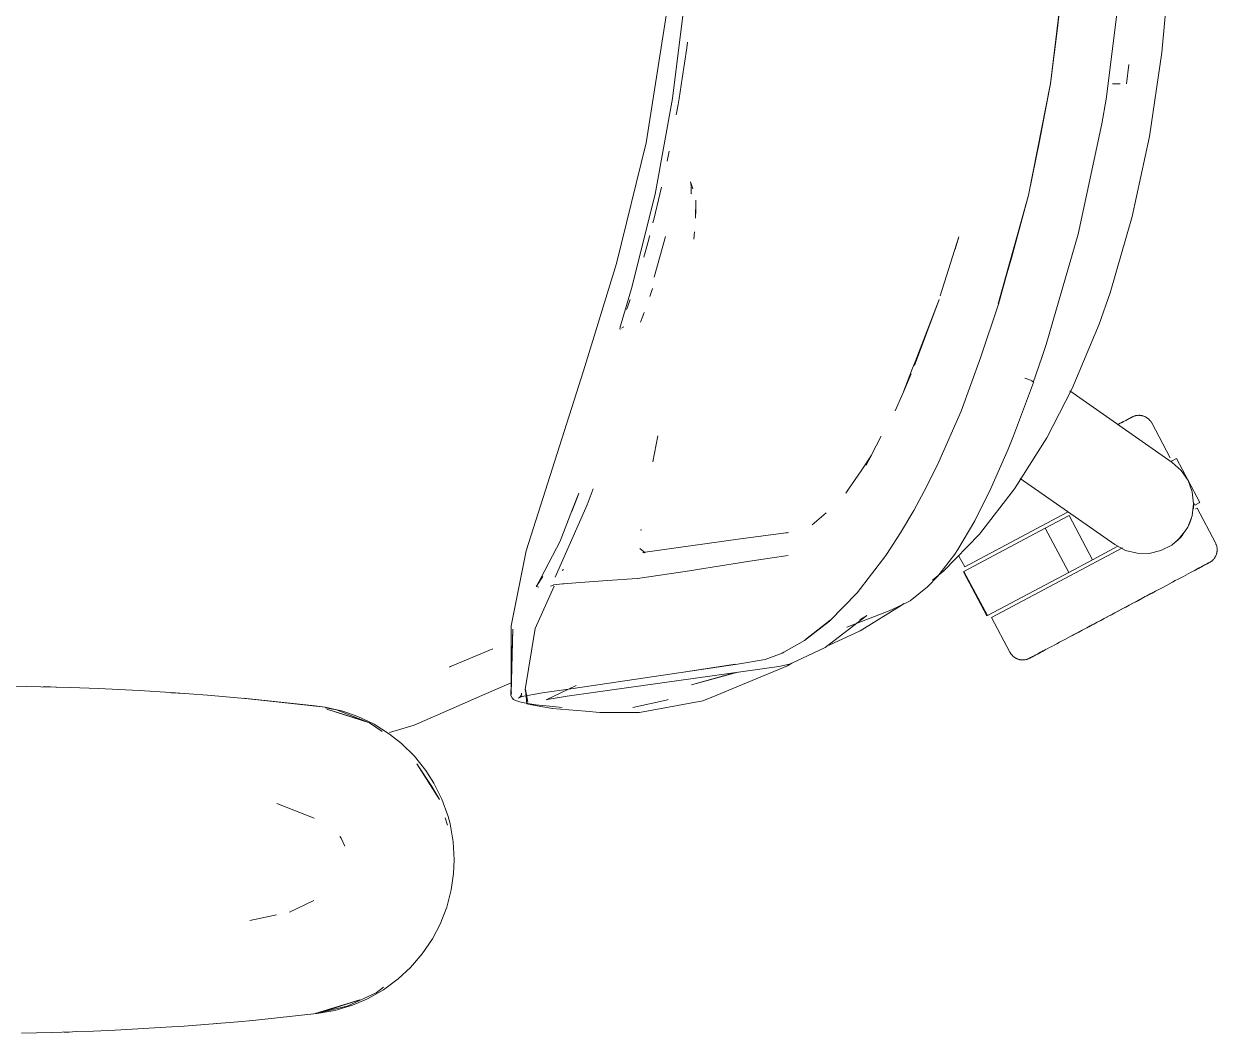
# Model space of a CAD drawing. Header units: millimetres. Extents: x 155927 to 326028, y -36033 to 97293.
# Drawn here: x 196775.2 to 197108.5, y 10803.9 to 11085.6 of the extents above; entities that cross this region are included whole.
import ezdxf

# ---------------------------------------------------------------- set-up
doc = ezdxf.new("R2010")
doc.units = ezdxf.units.MM
doc.header["$MEASUREMENT"] = 0
doc.layers.add('G-IMPT', color=8, linetype='CONTINUOUS', lineweight=9)
doc.layers.add('I-FURN', color=8, linetype='CONTINUOUS', lineweight=9)

msp = doc.modelspace()

# ---------------------------------------------------------------- linework, layer by layer
at = {"layer": 'G-IMPT'}
for p, q in [((197093.06, 11077.6), (197095.32, 11103.17)), ((197065.76, 11100.54), (197061.97, 11068.98)), ((197065.79, 11100.5), (197061.97, 11068.9)), ((197065.76, 11100.54), (197063.91, 11084.46)), ((197081.32, 11094.8), (197077.5, 11064.63)), ((196949.01, 11052.41), (196955, 11090.33)), ((196956.4, 11064.76), (196959.7, 11091.68)), ((197061.97, 11068.98), (197063.91, 11084.46)), ((196960.32, 11078.91), (196960.5, 11080.57)), ((196959.03, 11070.39), (196960.32, 11078.91)), ((197089.56, 11054.18), (197093.06, 11077.6)), ((197083.15, 11068.9), (197083.8, 11074.31)), ((196959.03, 11070.39), (196958.17, 11064.77)), ((197055.8, 11037.85), (197061.97, 11068.98)), ((197055.8, 11037.85), (197061.97, 11068.9)), ((197061.97, 11068.98), (197058.87, 11052.88)), ((197079.3, 11068.94), (197081.39, 11068.87)), ((197081.39, 11068.87), (197081.28, 11068.87)), ((196951.47, 11038.09), (196956.4, 11064.76)), ((196957.37, 11060.24), (196957.93, 11063.14)), ((196958.17, 11064.77), (196957.93, 11063.14)), ((197077.5, 11064.63), (197076.32, 11057.71)), ((197069.65, 11026.92), (197076.32, 11057.71)), ((197084.75, 11031.82), (197089.56, 11054.18)), ((196949.01, 11052.41), (196940.7, 11018.73)), ((196955.45, 11050.13), (196954.91, 11047.32)), ((197055.8, 11037.85), (197058.87, 11052.88)), ((196953.25, 11040.09), (196952.79, 11038.11)), ((196961.58, 11040.45), (196961.36, 11041.5)), ((196961.36, 11041.5), (196962.05, 11039.55)), ((196961.58, 11040.27), (196961.61, 11038.15)), ((196951.47, 11038.09), (196944.92, 11011.78)), ((196951.24, 11031.36), (196952.79, 11038.11)), ((196961.62, 11038.29), (196961.61, 11038.15)), ((197055.8, 11037.85), (197047.37, 11007.45)), ((197055.8, 11037.85), (197047.41, 11007.36)), ((197051.14, 11020.61), (197055.8, 11037.85)), ((196962.9, 11036.44), (196962.81, 11031.39)), ((196962.81, 11031.39), (196962.89, 11033.66)), ((196962.9, 11036.44), (196962.89, 11033.66)), ((196951.24, 11031.36), (196950.9, 11030.06)), ((197078.58, 11010.58), (197084.75, 11031.82)), ((196949.94, 11026.34), (196949.99, 11026.52)), ((196962.5, 11027.59), (196962.28, 11025.5)), ((197069.65, 11026.92), (197060.71, 10996.09)), ((196949.62, 11025.2), (196948.51, 11021.2)), ((196949.62, 11025.2), (196949.94, 11026.34)), ((196951.21, 11014.88), (196954.41, 11026.32)), ((197036.35, 11026.17), (197031.09, 11009.68)), ((197036.35, 11026.17), (197035.27, 11022.73)), ((196948.51, 11021.2), (196948.3, 11020.51)), ((197051.14, 11020.61), (197047.37, 11007.45)), ((196931.51, 10988.75), (196940.7, 11018.73)), ((196944.92, 11011.78), (196941.85, 11001.35)), ((196950.77, 11011.79), (196950.04, 11009.57)), ((197078.58, 11010.58), (197075.5, 11001.84)), ((196943.76, 11006.58), (196943.52, 11005.92)), ((196943.76, 11006.58), (196944.51, 11008.68)), ((197030.81, 11008.7), (197024, 10990.29)), ((197030.81, 11008.7), (197024.1, 10991.25)), ((197047.41, 11007.36), (197042.4, 10992.44)), ((196948.05, 11004.02), (196947.44, 11002.37)), ((196948.05, 11004.02), (196948.42, 11005.04)), ((196941.66, 11000.55), (196941.71, 11000.78)), ((196941.74, 11000.32), (196941.66, 11000.55)), ((196941.71, 11000.78), (196941.78, 11001.08)), ((196941.78, 11001.08), (196941.85, 11001.35)), ((196942.75, 11001.09), (196942.13, 11000.71)), ((196942.75, 11001.09), (196942.53, 11000.95)), ((197075.5, 11001.84), (197067.98, 10983.87)), ((197060.71, 10996.09), (197059.52, 10992.48)), ((197024.1, 10991.25), (197023.44, 10989.52)), ((197036.95, 10977.56), (197042.4, 10992.44)), ((197057.11, 10985.55), (197059.52, 10992.48)), ((196931.51, 10988.75), (196915.52, 10938.51)), ((197020.71, 10982.44), (197023.44, 10989.52)), ((197020.71, 10982.44), (197023.02, 10987.89)), ((197055.88, 10986.34), (197054.82, 10986.76)), ((197054.82, 10986.76), (197055.42, 10986.53)), ((197055.88, 10986.34), (197055.42, 10986.53)), ((197051.57, 10970.59), (197057.15, 10985.55)), ((197055.88, 10986.34), (197056.52, 10986.06)), ((197055.88, 10986.34), (197056.71, 10985.95)), ((197056.52, 10986.06), (197056.71, 10985.95)), ((197057.11, 10985.68), (197056.71, 10985.95)), ((197056.71, 10985.95), (197057.1, 10985.73)), ((197057.11, 10985.68), (197057.1, 10985.73)), ((197057.15, 10985.55), (197057.11, 10985.68)), ((197057.11, 10985.68), (197057.11, 10985.55)), ((197060.89, 10970.09), (197067.98, 10983.87)), ((197018.52, 10977.59), (197020.71, 10982.44)), ((197036.95, 10977.56), (197030.77, 10963.33)), ((196952.23, 10970.64), (196950.82, 10963.39)), ((197014.64, 10970.53), (197010.46, 10962.44)), ((197050.09, 10966.91), (197051.57, 10970.59)), ((197051.92, 10955.8), (197060.89, 10970.09)), ((197045.32, 10955.95), (197050.09, 10966.91)), ((197011.96, 10965.22), (197009.4, 10961.46)), ((197011.96, 10965.22), (197010.46, 10962.44)), ((197027.38, 10956.61), (197030.77, 10963.33)), ((197009.01, 10960.88), (197005.52, 10955.75)), ((197009.4, 10961.46), (197009.01, 10960.88)), ((197027.38, 10956.61), (197023.81, 10949.82)), ((196928.2, 10949.7), (196930.22, 10954.6)), ((196930.22, 10954.6), (196928.2, 10949.49)), ((196928.2, 10949.49), (196929.99, 10954.02)), ((196934.2, 10955.8), (196932.5, 10951.33)), ((197005.52, 10955.75), (197004.77, 10954.65)), ((197045.32, 10955.95), (197040.8, 10946.9)), ((197045.1, 10955.51), (197040.8, 10946.9)), ((197045.32, 10955.95), (197041.1, 10947.5)), ((197051.92, 10955.8), (197042.11, 10943.19)), ((197045.1, 10955.51), (197045.32, 10955.95)), ((196932.5, 10951.33), (196923.58, 10931.18)), ((197020.04, 10943.59), (197023.81, 10949.82)), ((196924.95, 10941.23), (196928.2, 10949.7)), ((196999.24, 10949.12), (196995.34, 10945.78)), ((197040.8, 10946.9), (197036.06, 10938.9)), ((197040.8, 10946.9), (197041.1, 10947.5)), ((196947.55, 10944.17), (196947.6, 10944.51)), ((196975.39, 10941.84), (196988.74, 10943.62)), ((196988.74, 10943.62), (196988.27, 10943.47)), ((197020.04, 10943.59), (197016.16, 10937.49)), ((197032.15, 10932.9), (197042.11, 10943.19)), ((196924.95, 10941.23), (196919.67, 10931.12)), ((196975.39, 10941.84), (196948.06, 10938.1)), ((196915.52, 10938.51), (196911.33, 10917.56)), ((196947.2, 10939.22), (196948.76, 10937.98)), ((196948.06, 10938.1), (196948.32, 10938.06)), ((196948.55, 10938.01), (196948.32, 10938.06)), ((196983.58, 10936.48), (196976.74, 10935.42)), ((196983.58, 10936.48), (196988.65, 10937.23)), ((197007.97, 10926.8), (197015.99, 10937.23)), ((197015.99, 10937.23), (197016.16, 10937.49)), ((197030.48, 10931.48), (197035.2, 10937.61)), ((197035.2, 10937.61), (197036.06, 10938.9)), ((196925.95, 10933.34), (196925.52, 10933.07)), ((196961.76, 10933.05), (196963.31, 10933.29)), ((196963.31, 10933.29), (196975.08, 10935.16)), ((196976.74, 10935.42), (196975.08, 10935.16)), ((196918.32, 10928.66), (196920.16, 10931.37)), ((196918.32, 10928.66), (196919.67, 10931.12)), ((196929.37, 10929.58), (196938.22, 10930.21)), ((196946.46, 10930.83), (196938.22, 10930.21)), ((196946.54, 10930.84), (196946.46, 10930.83)), ((196946.54, 10930.84), (196961.76, 10933.05)), ((197030.48, 10931.48), (197027.59, 10928.46)), ((197028.98, 10930.3), (197032.15, 10932.9)), ((196917.96, 10916.85), (196923.33, 10928.69)), ((196918.32, 10928.66), (196918.29, 10928.83)), ((196918.35, 10928.53), (196918.32, 10928.66)), ((196919.03, 10928.39), (196918.35, 10928.53)), ((196922.3, 10928.7), (196923.07, 10928.97)), ((196923.13, 10929), (196923.07, 10928.97)), ((196925.6, 10929.28), (196923.13, 10929)), ((196925.6, 10929.28), (196925.97, 10929.32)), ((196929.37, 10929.58), (196925.97, 10929.32)), ((197000.24, 10918.9), (197007.97, 10926.8)), ((197022.73, 10924.59), (197027.59, 10928.46)), ((197020.23, 10923.29), (197008.78, 10916.16)), ((197021.59, 10923.98), (197019.15, 10922.81)), ((197020.23, 10923.29), (197021, 10923.79)), ((197021.59, 10923.98), (197022.73, 10924.59)), ((197010.67, 10920.46), (196999.02, 10911.54)), ((197005.02, 10917.22), (197016.92, 10921.73)), ((197010.67, 10920.46), (197008.72, 10919.34)), ((197019.15, 10922.81), (197016.92, 10921.73)), ((196911.77, 10916.67), (196911.18, 10898.22)), ((196911.33, 10917.56), (196911.28, 10898.69)), ((196911.77, 10916.67), (196911.28, 10898.69)), ((196917.96, 10916.85), (196915.24, 10899.81)), ((197000.24, 10918.9), (196993.27, 10913.48)), ((196993.5, 10913.81), (197000.44, 10919.2)), ((197000.44, 10919.2), (196996.87, 10916.39)), ((196993.27, 10913.48), (196987.44, 10910.19)), ((196993.5, 10913.81), (196996.87, 10916.39)), ((197008.78, 10916.16), (197000.16, 10912.18)), ((196906.18, 10911.12), (196894.33, 10906.2)), ((196987.01, 10909.98), (196982.22, 10908.22)), ((196987.01, 10909.98), (196987.44, 10910.19)), ((196999.02, 10911.54), (196992.45, 10908.48)), ((196958.78, 10904.53), (196973.97, 10906.86)), ((196959.39, 10904.63), (196974.55, 10906.92)), ((196959.39, 10904.63), (196973.97, 10906.86)), ((196982.22, 10908.22), (196974.55, 10906.92)), ((196986.09, 10906.26), (196989.08, 10906.91)), ((196989.69, 10907.19), (196988.52, 10906.42)), ((196992.45, 10908.48), (196989.08, 10906.91)), ((196894.06, 10906.09), (196894.33, 10906.2)), ((196958.78, 10904.53), (196927.91, 10899.98)), ((196938.87, 10899.59), (196986.09, 10906.26)), ((196961.67, 10901.13), (196974.62, 10904.64)), ((196961.67, 10901.13), (196973.56, 10904.49)), ((196988.52, 10906.42), (196972.07, 10899.63)), ((196775.85, 10900.65), (196770.37, 10900.72)), ((196775.85, 10900.65), (196788.15, 10900.36)), ((196782.62, 10900.51), (196780.54, 10900.51)), ((196784.28, 10900.44), (196782.62, 10900.51)), ((196796.03, 10900.06), (196788.15, 10900.36)), ((196796.03, 10900.06), (196807.34, 10899.52)), ((196903.12, 10898.09), (196911.29, 10901.66)), ((196915.93, 10896.23), (196915.24, 10899.81)), ((196927.91, 10899.98), (196920.06, 10898.86)), ((196929.46, 10900.96), (196921.03, 10896.96)), ((196816.21, 10898.96), (196807.34, 10899.52)), ((196816.21, 10898.96), (196826.5, 10898.23)), ((196818.25, 10898.83), (196816.35, 10898.92)), ((196818.25, 10898.83), (196819.67, 10898.69)), ((196837.89, 10897.25), (196826.5, 10898.23)), ((196859.33, 10894.9), (196836.38, 10897.35)), ((196836.38, 10897.35), (196856.51, 10895.23)), ((196859.33, 10894.9), (196837.89, 10897.25)), ((196895.29, 10894.67), (196903.12, 10898.09)), ((196911.16, 10898.11), (196911.35, 10898.97)), ((196911.16, 10898.11), (196911.55, 10897.53)), ((196911.18, 10898.22), (196911.28, 10898.69)), ((196911.28, 10898.69), (196911.32, 10898.86)), ((196911.35, 10898.97), (196911.32, 10898.86)), ((196911.92, 10897.04), (196911.55, 10897.53)), ((196911.92, 10897.04), (196912.46, 10896.72)), ((196914.32, 10896.17), (196912.46, 10896.72)), ((196914.41, 10897.92), (196913.31, 10897.37)), ((196913.81, 10897.76), (196913.31, 10897.37)), ((196913.79, 10897.76), (196920.06, 10898.86)), ((196914.41, 10897.92), (196913.79, 10897.76)), ((196914.14, 10898.3), (196913.81, 10897.76)), ((196914.14, 10898.3), (196914.21, 10898.8)), ((196915.93, 10896.23), (196915.3, 10899.77)), ((196915.3, 10899.77), (196915.69, 10895.82)), ((196921.03, 10896.96), (196921.89, 10897.1)), ((196921.89, 10897.1), (196926.91, 10897.93)), ((196926.91, 10897.93), (196928.21, 10898.15)), ((196938.87, 10899.59), (196928.21, 10898.15)), ((196945.29, 10894.81), (196954.6, 10896.86)), ((196947.15, 10893.4), (196964.85, 10896.64)), ((196954.6, 10896.86), (196955.17, 10897.01)), ((196964.85, 10896.64), (196968.71, 10898.23)), ((196972.07, 10899.63), (196968.71, 10898.23)), ((196859.33, 10894.9), (196856.51, 10895.23)), ((196859.33, 10894.9), (196864.29, 10893.74)), ((196859.41, 10894.68), (196862.46, 10894.1)), ((196871.68, 10890.49), (196859.83, 10894.31)), ((196868.97, 10891.4), (196859.83, 10894.31)), ((196862.46, 10894.1), (196871.68, 10890.49)), ((196868.42, 10892.29), (196864.29, 10893.74)), ((196884.17, 10889.81), (196895.29, 10894.67)), ((196917.6, 10895.63), (196914.32, 10896.17)), ((196918.02, 10895.37), (196915.69, 10895.82)), ((196917.6, 10895.63), (196918.22, 10895.56)), ((196918.02, 10895.37), (196922.27, 10894.56)), ((196922.9, 10895.04), (196918.22, 10895.56)), ((196922.74, 10894.52), (196922.27, 10894.56)), ((196932.06, 10893.72), (196922.74, 10894.52)), ((196922.9, 10895.04), (196925.49, 10894.83)), ((196932.06, 10893.72), (196936.02, 10893.37)), ((196936.02, 10893.37), (196940.19, 10893.38)), ((196947.15, 10893.4), (196940.19, 10893.38)), ((196873, 10890.1), (196868.42, 10892.29)), ((196871.68, 10890.49), (196868.97, 10891.4)), ((196871.68, 10890.49), (196875.26, 10888.07)), ((196873, 10890.1), (196877.33, 10887.37)), ((196884.17, 10889.81), (196877.33, 10887.84)), ((196880.64, 10884.75), (196877.33, 10887.37)), ((196884.24, 10881.2), (196880.64, 10884.75)), ((196884.24, 10881.2), (196887.43, 10877.22)), ((196891.29, 10869.07), (196884.97, 10879.02)), ((196889.13, 10872.75), (196884.97, 10879.02)), ((196889.7, 10873.68), (196887.43, 10877.22)), ((196891.94, 10869.17), (196889.7, 10873.68)), ((196891.29, 10869.07), (196889.13, 10872.75)), ((196845.81, 10868), (196856.24, 10863.85)), ((196891.94, 10869.17), (196893.65, 10864.39)), ((196892.85, 10863.96), (196893.47, 10861.93)), ((196894.21, 10862.27), (196893.65, 10864.39)), ((196895.09, 10857.32), (196894.21, 10862.27)), ((196863.76, 10858.33), (196863.46, 10858.78)), ((196864.78, 10856.1), (196863.76, 10858.33)), ((196895.39, 10852.28), (196895.09, 10857.32)), ((196895.39, 10852.28), (196895.22, 10848.43)), ((196894.57, 10843.92), (196895.22, 10848.43)), ((196894.57, 10843.92), (196893.31, 10839.05)), ((196856.14, 10840.9), (196849.36, 10837.63)), ((196838.31, 10835.29), (196845.75, 10836.87)), ((196849.64, 10837.71), (196849.36, 10837.63)), ((196891.48, 10834.34), (196893.31, 10839.05)), ((196889.29, 10830.17), (196891.48, 10834.34)), ((196889.29, 10830.17), (196886.46, 10826.01)), ((196886.46, 10826.01), (196883.13, 10822.17)), ((196879.7, 10819.01), (196883.13, 10822.17)), ((196875.65, 10816.7), (196873.55, 10815.11)), ((196879.7, 10819.01), (196875.61, 10816.01)), ((196856.51, 10809.33), (196868.97, 10813.16)), ((196868.97, 10813.16), (196859.83, 10810.24)), ((196865.48, 10811.37), (196873.55, 10815.11)), ((196871.17, 10813.5), (196866.93, 10811.69)), ((196871.17, 10813.5), (196875.61, 10816.01)), ((196856.51, 10809.33), (196859.83, 10810.24)), ((196857.03, 10809.33), (196862.07, 10810.22)), ((196865.48, 10811.37), (196857.08, 10809.45)), ((196866.93, 10811.69), (196862.07, 10810.22)), ((196819.91, 10805.83), (196834.97, 10807.07)), ((196828.1, 10806.48), (196829.77, 10806.65)), ((196834.97, 10807.07), (196839.1, 10807.42)), ((196839.1, 10807.42), (196857.03, 10809.33)), ((196774.49, 10803.88), (196782.9, 10804.05)), ((196794.66, 10804.44), (196782.9, 10804.05)), ((196787.84, 10804.19), (196786.34, 10804.17)), ((196789.78, 10804.3), (196787.84, 10804.19)), ((196794.66, 10804.44), (196800.69, 10804.69)), ((196814.83, 10805.5), (196800.69, 10804.69)), ((196819.91, 10805.83), (196814.83, 10805.5))]:
    msp.add_line(p, q, dxfattribs=at)
at = {"layer": 'I-FURN'}
for p, q in [((197067.36, 10983.19), (197095.95, 10963.17)), ((197080.63, 10973.69), (197081.16, 10973.97)), ((197081.44, 10974.12), (197080.92, 10973.84)), ((197081.16, 10973.97), (197081.66, 10974.24)), ((197081.92, 10974.38), (197081.44, 10974.12)), ((197081.66, 10974.24), (197082.13, 10974.49)), ((197082.36, 10974.61), (197081.92, 10974.38)), ((197082.13, 10974.49), (197082.56, 10974.72)), ((197082.77, 10974.83), (197082.36, 10974.61)), ((197082.56, 10974.72), (197082.95, 10974.92)), ((197083.15, 10975.03), (197082.77, 10974.83)), ((197082.95, 10974.92), (197083.31, 10975.11)), ((197083.48, 10975.21), (197083.15, 10975.03)), ((197083.31, 10975.11), (197083.62, 10975.28)), ((197083.78, 10975.37), (197083.48, 10975.21)), ((197083.62, 10975.28), (197083.9, 10975.43)), ((197084.04, 10975.5), (197083.78, 10975.37)), ((197083.9, 10975.43), (197084.14, 10975.56)), ((197084.26, 10975.62), (197084.04, 10975.5)), ((197084.14, 10975.56), (197084.34, 10975.67)), ((197084.44, 10975.72), (197084.26, 10975.62)), ((197084.34, 10975.67), (197084.51, 10975.75)), ((197084.58, 10975.79), (197084.44, 10975.72)), ((197084.51, 10975.75), (197084.63, 10975.82)), ((197084.68, 10975.84), (197084.58, 10975.79)), ((197084.63, 10975.82), (197084.71, 10975.86)), ((197084.74, 10975.88), (197084.68, 10975.84)), ((197084.71, 10975.86), (197084.75, 10975.88)), ((197084.76, 10975.89), (197084.74, 10975.88)), ((197084.75, 10975.88), (197084.76, 10975.89)), ((197084.76, 10975.89), (197084.9, 10975.96)), ((197084.9, 10975.96), (197085.05, 10976.03)), ((197085.05, 10976.03), (197085.2, 10976.09)), ((197085.2, 10976.09), (197085.35, 10976.14)), ((197085.35, 10976.14), (197085.5, 10976.19)), ((197085.5, 10976.19), (197085.66, 10976.23)), ((197085.66, 10976.23), (197085.82, 10976.27)), ((197085.82, 10976.27), (197085.97, 10976.3)), ((197085.97, 10976.3), (197086.13, 10976.32)), ((197086.13, 10976.32), (197086.29, 10976.34)), ((197086.29, 10976.34), (197086.45, 10976.35)), ((197086.45, 10976.35), (197086.62, 10976.36)), ((197086.62, 10976.36), (197086.78, 10976.36)), ((197086.78, 10976.36), (197086.94, 10976.35)), ((197086.94, 10976.35), (197087.1, 10976.33)), ((197087.1, 10976.33), (197087.26, 10976.31)), ((197087.26, 10976.31), (197087.42, 10976.28)), ((197087.42, 10976.28), (197087.57, 10976.25)), ((197087.57, 10976.25), (197087.73, 10976.21)), ((197087.73, 10976.21), (197087.88, 10976.16)), ((197087.88, 10976.16), (197088.04, 10976.11)), ((197088.04, 10976.11), (197088.19, 10976.05)), ((197088.19, 10976.05), (197088.34, 10975.99)), ((197088.34, 10975.99), (197088.48, 10975.92)), ((197088.48, 10975.92), (197088.62, 10975.84)), ((197088.62, 10975.84), (197088.76, 10975.76)), ((197088.76, 10975.76), (197088.9, 10975.67)), ((197088.9, 10975.67), (197089.03, 10975.58)), ((197089.03, 10975.58), (197089.16, 10975.48)), ((197089.16, 10975.48), (197089.28, 10975.38)), ((197089.28, 10975.38), (197089.4, 10975.27)), ((197089.4, 10975.27), (197089.52, 10975.16)), ((197089.52, 10975.16), (197089.63, 10975.04)), ((197089.63, 10975.04), (197089.73, 10974.92)), ((197089.73, 10974.92), (197089.84, 10974.8)), ((197089.84, 10974.8), (197089.93, 10974.67)), ((197089.93, 10974.67), (197090.02, 10974.53)), ((197090.02, 10974.53), (197090.11, 10974.4)), ((197090.11, 10974.4), (197090.19, 10974.26)), ((197090.19, 10974.26), (197090.21, 10974.22)), ((197095.36, 10964.53), (197090.21, 10974.22)), ((197095.71, 10963.59), (197097.11, 10964.33)), ((197095.8, 10963.64), (197095.71, 10963.59)), ((197095.95, 10963.17), (197098.46, 10960.92)), ((197103.68, 10951.97), (197097.11, 10964.33)), ((197098.46, 10960.92), (197100.36, 10958.13)), ((197079.9, 10940.25), (197053.47, 10958.75)), ((197100.36, 10958.13), (197101.53, 10954.97)), ((197101.53, 10954.97), (197101.92, 10951.62)), ((197101.92, 10951.62), (197101.49, 10948.27)), ((197101.89, 10951.98), (197102.29, 10951.23)), ((197103.68, 10951.97), (197102.29, 10951.23)), ((197102.29, 10951.23), (197102.37, 10951.27)), ((197102.49, 10950.21), (197102.87, 10950.41)), ((197108.02, 10940.72), (197102.87, 10950.41)), ((197037.97, 10934.02), (197066.66, 10949.28)), ((197060.49, 10944.86), (197067.13, 10948.39)), ((197073.71, 10936.03), (197067.13, 10948.39)), ((197101.49, 10948.27), (197100.27, 10945.12)), ((197037.78, 10932.79), (197060.49, 10944.86)), ((197067.06, 10932.5), (197060.49, 10944.86)), ((197097.5, 10941.5), (197099.79, 10944.28)), ((197100.27, 10945.12), (197098.34, 10942.36)), ((197080.76, 10939.79), (197073.71, 10936.03)), ((197082.87, 10938.66), (197079.9, 10940.25)), ((197095.8, 10940.14), (197092.8, 10938.59)), ((197098.34, 10942.36), (197095.8, 10940.14)), ((197096.08, 10940.34), (197097.5, 10941.5)), ((197108.02, 10940.72), (197108.09, 10940.58)), ((197108.09, 10940.58), (197108.16, 10940.43)), ((197108.16, 10940.43), (197108.22, 10940.28)), ((197108.22, 10940.28), (197108.28, 10940.13)), ((197108.28, 10940.13), (197108.33, 10939.98)), ((197108.33, 10939.98), (197108.37, 10939.82)), ((197108.37, 10939.82), (197108.4, 10939.66)), ((197036.37, 10937.02), (197037.97, 10934.02)), ((197045.48, 10919.89), (197082.08, 10939.36)), ((197086.14, 10937.83), (197082.87, 10938.66)), ((197089.52, 10937.81), (197086.14, 10937.83)), ((197092.8, 10938.59), (197089.52, 10937.81)), ((197107.72, 10936.45), (197107.62, 10936.32)), ((197107.81, 10936.58), (197107.72, 10936.45)), ((197107.89, 10936.72), (197107.81, 10936.58)), ((197107.98, 10936.86), (197107.89, 10936.72)), ((197108.05, 10937), (197107.98, 10936.86)), ((197108.12, 10937.14), (197108.05, 10937)), ((197108.19, 10937.29), (197108.12, 10937.14)), ((197108.25, 10937.44), (197108.19, 10937.29)), ((197108.3, 10937.59), (197108.25, 10937.44)), ((197108.34, 10937.75), (197108.3, 10937.59)), ((197108.38, 10937.91), (197108.34, 10937.75)), ((197108.42, 10938.06), (197108.38, 10937.91)), ((197108.4, 10939.66), (197108.43, 10939.51)), ((197108.45, 10938.22), (197108.42, 10938.06)), ((197108.43, 10939.51), (197108.46, 10939.35)), ((197108.47, 10938.38), (197108.45, 10938.22)), ((197108.46, 10939.35), (197108.48, 10939.19)), ((197108.48, 10938.54), (197108.47, 10938.38)), ((197108.48, 10939.19), (197108.49, 10939.03)), ((197108.49, 10938.7), (197108.48, 10938.54)), ((197108.49, 10939.03), (197108.49, 10938.86)), ((197108.49, 10938.86), (197108.49, 10938.7)), ((197073.71, 10936.03), (197067.06, 10932.5)), ((197102.51, 10933.23), (197101.96, 10932.94)), ((197102.22, 10933.07), (197102.76, 10933.36)), ((197103.03, 10933.5), (197102.51, 10933.23)), ((197102.76, 10933.36), (197103.26, 10933.62)), ((197103.51, 10933.76), (197103.03, 10933.5)), ((197103.26, 10933.62), (197103.72, 10933.87)), ((197103.96, 10934), (197103.51, 10933.76)), ((197103.72, 10933.87), (197104.15, 10934.1)), ((197104.37, 10934.22), (197103.96, 10934)), ((197104.15, 10934.1), (197104.55, 10934.31)), ((197104.74, 10934.41), (197104.37, 10934.22)), ((197104.55, 10934.31), (197104.9, 10934.5)), ((197105.08, 10934.59), (197104.74, 10934.41)), ((197104.9, 10934.5), (197105.22, 10934.67)), ((197105.37, 10934.75), (197105.08, 10934.59)), ((197105.22, 10934.67), (197105.5, 10934.82)), ((197105.63, 10934.89), (197105.37, 10934.75)), ((197105.5, 10934.82), (197105.74, 10934.94)), ((197105.85, 10935), (197105.63, 10934.89)), ((197105.74, 10934.94), (197105.94, 10935.05)), ((197106.03, 10935.1), (197105.85, 10935)), ((197105.94, 10935.05), (197106.1, 10935.14)), ((197106.17, 10935.17), (197106.03, 10935.1)), ((197106.1, 10935.14), (197106.22, 10935.2)), ((197106.27, 10935.23), (197106.17, 10935.17)), ((197106.22, 10935.2), (197106.31, 10935.25)), ((197106.33, 10935.26), (197106.27, 10935.23)), ((197106.31, 10935.25), (197106.35, 10935.27)), ((197106.35, 10935.27), (197106.33, 10935.26)), ((197106.39, 10935.29), (197106.35, 10935.27)), ((197106.35, 10935.27), (197106.35, 10935.27)), ((197106.53, 10935.37), (197106.39, 10935.29)), ((197106.67, 10935.46), (197106.53, 10935.37)), ((197106.8, 10935.55), (197106.67, 10935.46)), ((197106.93, 10935.64), (197106.8, 10935.55)), ((197107.06, 10935.75), (197106.93, 10935.64)), ((197107.18, 10935.85), (197107.06, 10935.75)), ((197107.29, 10935.96), (197107.18, 10935.85)), ((197107.41, 10936.08), (197107.29, 10935.96)), ((197107.51, 10936.2), (197107.41, 10936.08)), ((197107.62, 10936.32), (197107.51, 10936.2)), ((197037.61, 10932.7), (197044.18, 10920.34)), ((197044.36, 10920.43), (197037.78, 10932.79)), ((197067.06, 10932.5), (197044.36, 10920.43)), ((197096.01, 10929.77), (197096.81, 10930.2)), ((197096.81, 10930.2), (197097.59, 10930.61)), ((197097.59, 10930.61), (197098.34, 10931.01)), ((197098.34, 10931.01), (197099.06, 10931.39)), ((197099.06, 10931.39), (197099.75, 10931.76)), ((197099.75, 10931.76), (197100.42, 10932.11)), ((197100.42, 10932.11), (197101.05, 10932.45)), ((197101.05, 10932.45), (197101.65, 10932.77)), ((197101.96, 10932.94), (197101.38, 10932.63)), ((197101.65, 10932.77), (197102.22, 10933.07)), ((197088.87, 10925.97), (197089.82, 10926.48)), ((197090.33, 10926.75), (197089.38, 10926.25)), ((197089.82, 10926.48), (197090.75, 10926.98)), ((197091.25, 10927.24), (197090.33, 10926.75)), ((197090.75, 10926.98), (197091.68, 10927.47)), ((197092.17, 10927.73), (197091.25, 10927.24)), ((197091.68, 10927.47), (197092.58, 10927.95)), ((197092.58, 10927.95), (197093.47, 10928.42)), ((197093.47, 10928.42), (197094.34, 10928.88)), ((197094.34, 10928.88), (197095.19, 10929.33)), ((197095.19, 10929.33), (197096.01, 10929.77)), ((197083.5, 10923.12), (197082.49, 10922.58)), ((197082.95, 10922.83), (197083.96, 10923.36)), ((197084.5, 10923.65), (197083.5, 10923.12)), ((197083.96, 10923.36), (197084.95, 10923.89)), ((197085.49, 10924.18), (197084.5, 10923.65)), ((197084.95, 10923.89), (197085.94, 10924.42)), ((197086.48, 10924.7), (197085.49, 10924.18)), ((197085.94, 10924.42), (197086.93, 10924.94)), ((197087.46, 10925.22), (197086.48, 10924.7)), ((197086.93, 10924.94), (197087.9, 10925.46)), ((197088.42, 10925.74), (197087.46, 10925.22)), ((197087.9, 10925.46), (197088.87, 10925.97)), ((197089.38, 10926.25), (197088.42, 10925.74)), ((197045.48, 10919.89), (197050.63, 10910.21)), ((197077.48, 10919.92), (197076.49, 10919.39)), ((197076.94, 10919.63), (197077.94, 10920.16)), ((197078.48, 10920.45), (197077.48, 10919.92)), ((197077.94, 10920.16), (197078.94, 10920.69)), ((197079.48, 10920.98), (197078.48, 10920.45)), ((197078.94, 10920.69), (197079.94, 10921.23)), ((197080.48, 10921.51), (197079.48, 10920.98)), ((197079.94, 10921.23), (197080.95, 10921.76)), ((197081.49, 10922.05), (197080.48, 10921.51)), ((197080.95, 10921.76), (197081.95, 10922.3)), ((197082.49, 10922.58), (197081.49, 10922.05)), ((197081.95, 10922.3), (197082.95, 10922.83)), ((197070.26, 10916.08), (197071.18, 10916.57)), ((197071.68, 10916.83), (197070.76, 10916.34)), ((197071.18, 10916.57), (197072.11, 10917.06)), ((197072.62, 10917.33), (197071.68, 10916.83)), ((197072.11, 10917.06), (197073.05, 10917.56)), ((197073.57, 10917.84), (197072.62, 10917.33)), ((197073.05, 10917.56), (197074.01, 10918.07)), ((197074.53, 10918.35), (197073.57, 10917.84)), ((197074.01, 10918.07), (197074.98, 10918.59)), ((197075.51, 10918.87), (197074.53, 10918.35)), ((197074.98, 10918.59), (197075.96, 10919.11)), ((197076.49, 10919.39), (197075.51, 10918.87)), ((197075.96, 10919.11), (197076.94, 10919.63)), ((197064.44, 10912.98), (197065.2, 10913.39)), ((197065.2, 10913.39), (197065.99, 10913.81)), ((197065.99, 10913.81), (197066.8, 10914.24)), ((197066.8, 10914.24), (197067.63, 10914.68)), ((197068.09, 10914.93), (197067.25, 10914.48)), ((197067.63, 10914.68), (197068.49, 10915.14)), ((197068.96, 10915.39), (197068.09, 10914.93)), ((197068.49, 10915.14), (197069.37, 10915.61)), ((197069.85, 10915.86), (197068.96, 10915.39)), ((197069.37, 10915.61), (197070.26, 10916.08)), ((197070.76, 10916.34), (197069.85, 10915.86)), ((197050.65, 10910.17), (197050.63, 10910.21)), ((197050.73, 10910.03), (197050.65, 10910.17)), ((197050.81, 10909.89), (197050.73, 10910.03)), ((197050.91, 10909.76), (197050.81, 10909.89)), ((197058.06, 10909.59), (197058.47, 10909.81)), ((197058.71, 10909.94), (197058.28, 10909.71)), ((197058.47, 10909.81), (197058.92, 10910.05)), ((197059.18, 10910.19), (197058.71, 10909.94)), ((197058.92, 10910.05), (197059.4, 10910.31)), ((197059.68, 10910.45), (197059.18, 10910.19)), ((197059.4, 10910.31), (197059.92, 10910.58)), ((197060.21, 10910.74), (197059.68, 10910.45)), ((197059.92, 10910.58), (197060.47, 10910.87)), ((197060.78, 10911.04), (197060.21, 10910.74)), ((197060.47, 10910.87), (197061.05, 10911.18)), ((197061.05, 10911.18), (197061.67, 10911.51)), ((197061.67, 10911.51), (197062.32, 10911.86)), ((197062.32, 10911.86), (197063, 10912.22)), ((197063, 10912.22), (197063.7, 10912.59)), ((197063.7, 10912.59), (197064.44, 10912.98)), ((197051, 10909.63), (197050.91, 10909.76)), ((197051.1, 10909.5), (197051, 10909.63)), ((197051.21, 10909.38), (197051.1, 10909.5)), ((197051.32, 10909.26), (197051.21, 10909.38)), ((197051.44, 10909.15), (197051.32, 10909.26)), ((197051.56, 10909.04), (197051.44, 10909.15)), ((197051.68, 10908.94), (197051.56, 10909.04)), ((197051.81, 10908.84), (197051.68, 10908.94)), ((197051.94, 10908.75), (197051.81, 10908.84)), ((197052.08, 10908.66), (197051.94, 10908.75)), ((197052.22, 10908.58), (197052.08, 10908.66)), ((197052.36, 10908.51), (197052.22, 10908.58)), ((197052.5, 10908.44), (197052.36, 10908.51)), ((197052.65, 10908.37), (197052.5, 10908.44)), ((197052.8, 10908.31), (197052.65, 10908.37)), ((197052.95, 10908.26), (197052.8, 10908.31)), ((197053.11, 10908.21), (197052.95, 10908.26)), ((197053.26, 10908.17), (197053.11, 10908.21)), ((197053.42, 10908.14), (197053.26, 10908.17)), ((197053.58, 10908.11), (197053.42, 10908.14)), ((197053.74, 10908.09), (197053.58, 10908.11)), ((197053.9, 10908.08), (197053.74, 10908.09)), ((197054.06, 10908.07), (197053.9, 10908.08)), ((197054.22, 10908.07), (197054.06, 10908.07)), ((197054.38, 10908.07), (197054.22, 10908.07)), ((197054.54, 10908.08), (197054.38, 10908.07)), ((197054.7, 10908.1), (197054.54, 10908.08)), ((197054.86, 10908.12), (197054.7, 10908.1)), ((197055.02, 10908.15), (197054.86, 10908.12)), ((197055.18, 10908.19), (197055.02, 10908.15)), ((197055.33, 10908.23), (197055.18, 10908.19)), ((197055.49, 10908.28), (197055.33, 10908.23)), ((197055.64, 10908.34), (197055.49, 10908.28)), ((197055.79, 10908.4), (197055.64, 10908.34)), ((197055.94, 10908.47), (197055.79, 10908.4)), ((197056.08, 10908.54), (197055.94, 10908.47)), ((197056.08, 10908.54), (197056.1, 10908.55)), ((197056.09, 10908.54), (197056.08, 10908.54)), ((197056.13, 10908.56), (197056.09, 10908.54)), ((197056.1, 10908.55), (197056.16, 10908.58)), ((197056.21, 10908.61), (197056.13, 10908.56)), ((197056.16, 10908.58), (197056.26, 10908.64)), ((197056.33, 10908.67), (197056.21, 10908.61)), ((197056.26, 10908.64), (197056.4, 10908.71)), ((197056.49, 10908.76), (197056.33, 10908.67)), ((197056.4, 10908.71), (197056.58, 10908.81)), ((197056.69, 10908.87), (197056.49, 10908.76)), ((197056.58, 10908.81), (197056.8, 10908.92)), ((197056.93, 10908.99), (197056.69, 10908.87)), ((197056.8, 10908.92), (197057.06, 10909.06)), ((197057.21, 10909.14), (197056.93, 10908.99)), ((197057.06, 10909.06), (197057.36, 10909.22)), ((197057.53, 10909.31), (197057.21, 10909.14)), ((197057.36, 10909.22), (197057.69, 10909.4)), ((197057.89, 10909.5), (197057.53, 10909.31)), ((197057.69, 10909.4), (197058.06, 10909.59)), ((197058.28, 10909.71), (197057.89, 10909.5))]:
    msp.add_line(p, q, dxfattribs=at)
for points in [[(197101.89, 10951.98), (197101.89, 10951.75), (197101.9, 10951.22), (197101.86, 10950.55), (197101.82, 10950.17)], [(197098.95, 10943.08), (197098.62, 10942.66), (197098.28, 10942.23), (197097.85, 10941.84)]]:
    msp.add_open_spline(points, degree=3, dxfattribs=at)
msp.add_open_spline([(197101.29, 10947.57), (197101.15, 10947.1), (197100.93, 10946.47), (197100.63, 10945.84), (197100.55, 10945.68)], degree=3, knots=[-0.6, -0.6, -0.6, -0.6, -0.5, -0.4680239, -0.4680239, -0.4680239, -0.4680239], dxfattribs=at)

doc.saveas('drawing.dxf')
